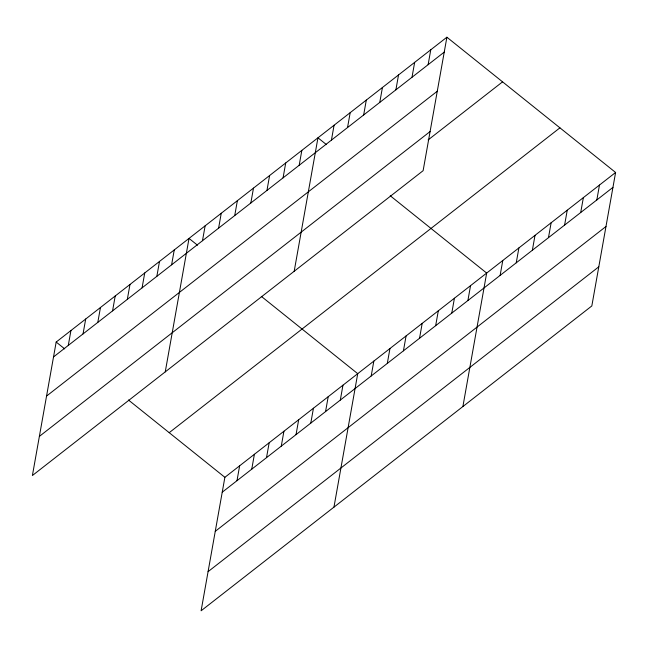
<?xml version="1.0" encoding="UTF-8"?>
<svg xmlns="http://www.w3.org/2000/svg" width="648" height="648" viewBox="0 0 648 648"><rect width="100%" height="100%" fill="white"/><g stroke="black" fill="none" stroke-linecap="round" stroke-linejoin="round"><path stroke-width="0.97" d="M446.893 37.211L56.173 342.055L32.4 475.527L423.12 170.683L446.893 37.211L615.6 172.473L591.827 305.945L201.107 610.789L224.88 477.317L615.6 172.473M68.283 345.425L70.94 330.537M83.041 333.914L85.698 319.019M97.808 322.396L100.456 307.5M112.566 310.878L115.214 295.99M127.324 299.36L129.981 284.472M142.082 287.85L144.739 272.954M156.848 276.332L159.497 261.436M171.607 264.813L174.255 249.926M165.248 371.879L189.022 238.407L197.527 245.228M202.484 240.724L205.133 225.828M218.603 228.153L221.251 213.257M234.722 215.573L237.371 200.686M250.833 203.002L253.49 188.106M266.952 190.423L269.609 175.535M283.071 177.852L285.719 162.956M236.99 480.686L239.647 465.799M299.19 165.272L301.838 150.385M251.748 469.176L254.405 454.28M294.184 271.285L317.957 137.805L326.462 144.626M266.514 457.658L269.163 442.762M331.42 140.13L334.076 125.234M281.273 446.14L283.921 431.252M347.539 127.551L350.187 112.663M296.031 434.622L298.688 419.734M363.658 114.98L366.306 100.084M310.789 423.112L313.446 408.216M379.769 102.4L382.425 87.512M325.555 411.593L328.204 396.698M340.313 400.075L342.962 385.187M395.888 89.829L398.544 74.933M333.955 507.141L357.728 373.669L261.298 296.355M412.007 77.25L414.655 62.362M371.191 375.986L373.839 361.09M428.125 64.678L430.774 49.791M387.31 363.415L389.958 348.519M403.429 350.835L406.077 335.948M419.54 338.264L422.196 323.368M435.659 325.685L438.315 310.797M451.778 313.114L454.426 298.218M467.897 300.534L470.545 285.647M462.891 406.547L486.664 273.075L390.234 195.761M500.126 275.392L502.783 260.496M516.245 262.813L518.894 247.925M532.364 250.241L535.013 235.346M548.475 237.662L551.132 222.774M564.594 225.091L567.251 210.195M580.713 212.52L583.362 197.624M596.832 199.94L599.481 185.053M53.525 356.943L444.245 52.107M46.551 396.074L437.27 91.238M39.374 436.396L430.086 131.552M428.117 139.936L502.565 81.85M169.209 432.678L559.929 127.834M222.232 492.205L612.951 187.369M215.258 531.336L605.977 226.5M208.081 571.658L598.793 266.814M56.173 342.055L64.678 348.867M128.45 400.002L224.88 477.317"/></g></svg>
